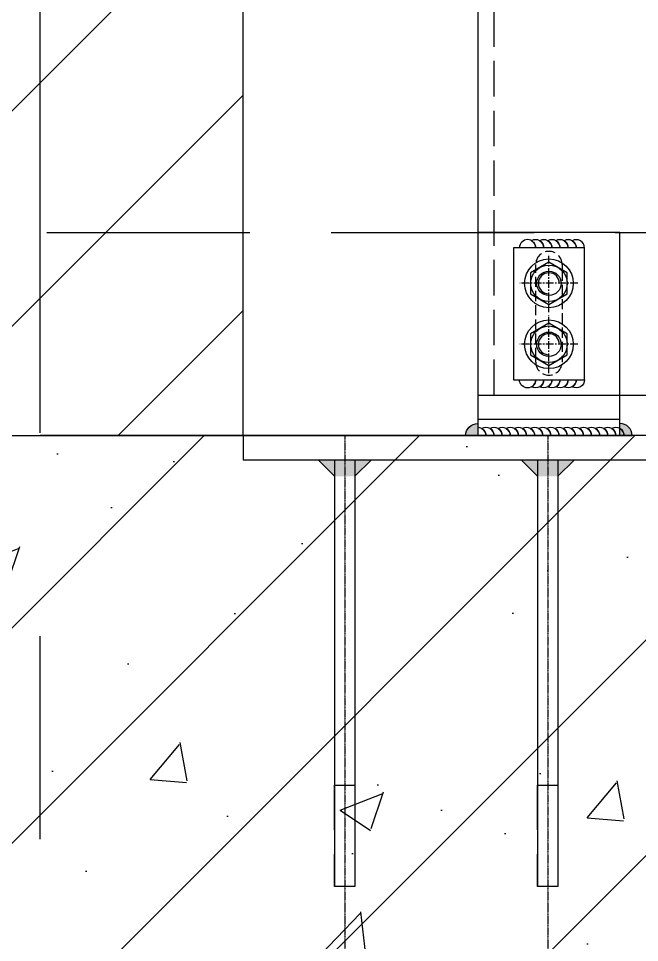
# Model space of a CAD drawing. Extents: x 220580 to 2027826, y -309201 to 71987.
# Drawn here: x 361264.9 to 361570.7, y -165628.9 to -165174 of the extents above; entities that cross this region are included whole.
import ezdxf

# ---------------------------------------------------------------- set-up
doc = ezdxf.new("R2010")
doc.units = 0
for name, pattern in [('CENTER', [2, 1.25, -0.25, 0.25, -0.25]), ('DASH', [0.35, 0.25, -0.1]), ('ZN-DASH', [0.35, 0.25, -0.1]), ('ZN-DOT', [0.25, 0, -0.25])]:
    doc.linetypes.add(name, pattern=pattern)
for name, color, linetype in [('!ZN1-填充-8', 8, 'Continuous'), ('!ZN3-玻璃幕墙-4', 4, 'Continuous'), ('!ZN3-铝板幕墙-3', 3, 'Continuous'), ('!ZN4-辅助材料-1', 1, 'Continuous'), ('!ZN4-配件-11', 11, 'Continuous'), ('!ZN5-钢材投影-40', 40, 'Continuous'), ('!ZN6-层高线-8', 8, 'ZN-DOT'), ('!ZN6-虚线-8', 8, 'ZN-DASH'), ('1 轴线 辅助线', 1, 'CENTER'), ('20剖面图$0$AS-COLN', 6, 'Continuous'), ('20剖面图$0$AS-WALL', 40, 'Continuous'), ('20剖面图$0$PUB_HATCH', 8, 'Continuous'), ('2钢材断面', 2, 'Continuous'), ('40钢材投影', 40, 'Continuous'), ('ALT_CEN-0-30', 1, 'CENTER'), ('焊缝', 8, 'Continuous')]:
    doc.layers.add(name, color=color, linetype=linetype)

# ---------------------------------------------------------------- blocks, each defined once
blk = doc.blocks.new('20240319182556')
at = {"layer": '!ZN1-填充-8'}
h = blk.add_hatch(color=252, dxfattribs=at)
h.dxf.hatch_style = 1
h.paths.add_polyline_path([(12, 105), (12, 112.94), (20.01, 105)])
h = blk.add_hatch(color=252, dxfattribs=at)
h.dxf.hatch_style = 1
h.paths.add_polyline_path([(20.01, 105), (20.01, 95), (12, 95), (12, 105)])
h = blk.add_hatch(color=252, dxfattribs=at)
h.dxf.hatch_style = 1
h.paths.add_polyline_path([(12, 95), (12, 87.06), (20.01, 95)])
h = blk.add_hatch(color=252, dxfattribs=at)
h.dxf.hatch_style = 1
h.paths.add_polyline_path([(12, 5), (12, 12.94), (20.01, 5)])
h = blk.add_hatch(color=252, dxfattribs=at)
h.dxf.hatch_style = 1
h.paths.add_polyline_path([(20.01, 5), (20.01, -5), (12, -5), (12, 5)])
h = blk.add_hatch(color=252, dxfattribs=at)
h.dxf.hatch_style = 1
h.paths.add_polyline_path([(12, -5), (12, -12.94), (20.01, -5)])
h = blk.add_hatch(color=252, dxfattribs=at)
h.dxf.hatch_style = 1
h.paths.add_polyline_path([(12, -95), (12, -87.06), (20.01, -95)])
h = blk.add_hatch(color=252, dxfattribs=at)
h.dxf.hatch_style = 1
h.paths.add_polyline_path([(20.01, -95), (20.01, -105), (12, -105), (12, -95)])
h = blk.add_hatch(color=252, dxfattribs=at)
h.dxf.hatch_style = 1
h.paths.add_polyline_path([(12, -105), (12, -112.94), (20.01, -105)])
at = {"layer": '2钢材断面'}
for p, q in [((0, 150), (12, 150)), ((0, 150), (0, -150)), ((12, 150), (12, 94)), ((12, 94), (12, -94)), ((12, -94), (12, -150)), ((0, -150), (12, -150))]:
    blk.add_line(p, q, dxfattribs=at)
at = {"layer": '40钢材投影'}
for p, q in [((20.01, 105), (12, 112.94)), ((12, 105), (222, 105)), ((222, 105), (222, 95)), ((12, 95), (222, 95)), ((20.01, 95), (12, 87.06)), ((20.01, 5), (12, 12.94)), ((12, 5), (222, 5)), ((222, 5), (222, -5)), ((12, -5), (222, -5)), ((20.01, -5), (12, -12.94)), ((20.01, -95), (12, -87.06)), ((12, -95), (222, -95)), ((222, -95), (222, -105)), ((12, -105), (222, -105)), ((20.01, -105), (12, -112.94))]:
    blk.add_line(p, q, dxfattribs=at)
for points in [[(194, 95), (172, 95), (172, 105), (222, 105), (222, 95), (206, 95)], [(194, -5), (172, -5), (172, 5), (222, 5), (222, -5), (206, -5)], [(194, -105), (172, -105), (172, -95), (222, -95), (222, -105), (206, -105)]]:
    blk.add_lwpolyline(points, dxfattribs=at)
at = {"layer": 'ALT_CEN-0-30', "ltscale": 0.3}
for p, q in [((0, 100), (253.48, 100)), ((0, 0), (253.48, 0)), ((0, -100), (253.48, -100))]:
    blk.add_line(p, q, dxfattribs=at)
blk = doc.blocks.new('20180403.16475379')
at = {"layer": '!ZN1-填充-8', "ltscale": 2}
blk.add_hatch(color=8, dxfattribs=at).paths.add_polyline_path([(0, -6), (0, 0), (6, 0, -0.414214)])
blk.add_lwpolyline([(0, 0), (0, -6, 0.414214), (6, 0)], format="xyb", dxfattribs=at)
blk = doc.blocks.new('*U2081')
at = {"color": 0, "linetype": 'CENTER', "ltscale": 3}
for p, q in [((0, 14.27), (0, -14.27)), ((-14.27, 0), (14.27, 0))]:
    blk.add_line(p, q, dxfattribs=at)
at = {"linetype": 'ByBlock', "ltscale": 10}
blk.add_lwpolyline([(9, 5.2), (0, 10.39), (-9, 5.2), (-9, -5.2), (0, -10.39), (9, -5.2)], close=True, dxfattribs=at)
for radius in [12, 9, 6]:
    blk.add_circle((0, 0), radius, dxfattribs=at)
blk.add_arc((0, 0), 5.19, 180, 90, dxfattribs=at)
blk = doc.blocks.new('20250829153651')
at = {"layer": '20剖面图$0$PUB_HATCH'}
h = blk.add_hatch(dxfattribs=at)
h.set_pattern_fill('普通砖', color=256, scale=30, style=0)
h.set_pattern_definition([(45, (1559975.05, -568103.6), (-53.0330298, 53.0330298), [])])
h.paths.add_polyline_path([(-170, 1100), (30, 1100), (30, 0), (-170, 0)])
h = blk.add_hatch(dxfattribs=at)
h.set_pattern_fill('钢筋混凝土', color=256, scale=30, style=0)
h.set_pattern_definition([(45, (1560175.05, -568157.45), (-53.0330086, 53.0330086), []), (50, (1560175.05, -568157.45), (215.178055, -18.82564), [22.5, -247.5]), (355, (1560175.05, -568157.45), (-41.6254, 225.65764), [18, -198]), (100.4514, (1560192.98, -568159.02), (173.552815, 206.831863), [19.122057, -210.342634]), (46.1842, (1560175.05, -568097.45), (320.172315, -49.655704), [33.75, -371.25]), (96.6356, (1560201.73, -568101.6), (280.39881, 292.23536), [28.683086, -315.5139]), (351.1842, (1560175.05, -568097.45), (280.398584, 292.23558), [27, -297]), (21, (1560205.05, -568112.45), (179.072116, -120.785667), [22.5, -247.5]), (326, (1560205.05, -568112.45), (72.9946, 217.545014), [18, -198]), (71.4514, (1560219.97, -568122.52), (252.066789, 96.75915), [19.122057, -210.342634]), (37.5, (1560175.05, -568157.45), (3.6479566, 99.868156), [0, -195.6, 0, -201, 0, -198.75]), (7.5, (1560175.05, -568157.45), (78.920861, 118.3235136), [0, -114.6, 0, -191.1, 0, -75.75]), (327.5, (1560108.15, -568157.45), (160.146731, -6.7664615), [0, -75, 0, -234, 0, -310.5]), (317.5, (1560078.15, -568157.45), (174.955851, 30.031495), [0, -97.5, 0, -155.4, 0, -220.5])])
h.paths.add_polyline_path([(-220, 0), (-220, -200), (-220, -967.45), (330, -967.45), (330, 0)])
at = {"layer": '!ZN4-辅助材料-1'}
for points in [[(198.04, 92.5, 0.57735), (192.04, 95.96, -0.267949), (194.04, 92.5, 0.57735), (188.04, 95.96, -0.267949), (190.04, 92.5, 0.57735), (184.04, 95.96, -0.267949), (186.04, 92.5, 0.57735), (180.04, 95.96, -0.267949), (182.04, 92.5, 0.57735), (176.04, 95.96, -0.267949), (178.04, 92.5, 0.57735), (172.04, 95.96, -0.267949), (174.04, 92.5, 1), (166.04, 92.5, 1)], [(198.04, 27.5, -0.57735), (192.04, 24.04, 0.267949), (194.04, 27.5, -0.57735), (188.04, 24.04, 0.267949), (190.04, 27.5, -0.57735), (184.04, 24.04, 0.267949), (186.04, 27.5, -0.57735), (180.04, 24.04, 0.267949), (182.04, 27.5, -0.57735), (176.04, 24.04, 0.267949), (178.04, 27.5, -0.57735), (172.04, 24.04, 0.267949), (174.04, 27.5, -1), (166.04, 27.5, -1)]]:
    blk.add_lwpolyline(points, format="xyb", dxfattribs=at)
at = {"layer": '!ZN5-钢材投影-40', "ltscale": 0.3}
for p, q in [((145.54, 1847.5), (145.54, 20)), ((145.54, 20), (345.54, 20))]:
    blk.add_line(p, q, dxfattribs=at)
at = {"layer": '!ZN5-钢材投影-40'}
blk.add_line((215.54, 8), (145.54, 8), dxfattribs=at)
for points in [[(215.54, 100), (145.54, 100), (145.54, 0), (215.54, 0)], [(198.04, 92.5), (163.04, 92.5), (163.04, 27.5), (198.04, 27.5), (198.04, 92.5)]]:
    blk.add_lwpolyline(points, close=True, dxfattribs=at)
at = {"layer": '!ZN6-虚线-8', "color": 8, "linetype": 'ZN-DASH', "ltscale": 70}
blk.add_line((153.54, 20), (153.54, 1847.5), dxfattribs=at)
at = {"layer": '!ZN6-虚线-8', "linetype": 'ZN-DASH', "ltscale": 20}
blk.add_lwpolyline([(187.04, 81.24), (187.04, 38.25), (187.04, 36.25, -1), (174.04, 36.25), (174.04, 38.25), (174.04, 81.24), (174.04, 84.24, -1), (187.04, 84.24)], format="xyb", close=True, dxfattribs=at)
at = {"layer": '20剖面图$0$AS-COLN'}
blk.add_line((330, 0), (-70, 0), dxfattribs=at)
blk.add_lwpolyline([(-220, 0), (200, 0)], dxfattribs=at)
at = {"layer": '20剖面图$0$AS-WALL'}
blk.add_line((30, 0), (30, 1050), dxfattribs=at)
at = {"layer": '焊缝', "ltscale": 500}
for points in [[(153.54, 0, 0.57735), (147.54, 3.46, -0.267949), (149.54, 0, 0.414214), (145.54, 4, 0.414214)], [(189.54, 0, 0.57735), (183.54, 3.46, -0.267949), (185.54, 0, 0.57735), (179.54, 3.46, -0.267949), (181.54, 0, 0.57735), (175.54, 3.46, -0.267949), (177.54, 0, 0.57735), (171.54, 3.46, -0.267949), (173.54, 0, 0.57735), (167.54, 3.46, -0.267949), (169.54, 0, 0.57735), (163.54, 3.46, -0.267949), (165.54, 0, 0.57735), (159.54, 3.46, -0.267949), (161.54, 0, 0.57735), (155.54, 3.46, -0.267949), (157.54, 0, 0.57735), (151.54, 3.46, -0.267949), (153.54, 0)], [(215.54, 3.46, -0.267949), (217.54, 0, 0.57735), (211.54, 3.46, -0.267949), (213.54, 0, 0.57735), (207.54, 3.46, -0.267949), (209.54, 0, 0.57735), (203.54, 3.46, -0.267949), (205.54, 0, 0.57735), (199.54, 3.46, -0.267949), (201.54, 0, 0.57735), (195.54, 3.46, -0.267949), (197.54, 0, 0.57735), (191.54, 3.46, -0.267949), (193.54, 0, 0.57735), (187.54, 3.46, -0.267949), (189.54, 0)]]:
    blk.add_lwpolyline(points, format="xyb", dxfattribs=at)
at = {"layer": '!ZN3-玻璃幕墙-4', "xscale": -1, "rotation": 270}
blk.add_blockref('20180403.16475379', (145.54, 0), dxfattribs=at)
at = {"layer": '!ZN3-玻璃幕墙-4', "rotation": 90}
blk.add_blockref('20180403.16475379', (215.54, 0), dxfattribs=at)
at = {"layer": '!ZN3-铝板幕墙-3', "linetype": 'ByBlock', "ltscale": 30, "rotation": 270}
blk.add_blockref('20240319182556', (180, 0), dxfattribs=at)
at = {"layer": '!ZN4-配件-11', "color": 1, "rotation": 180}
for p in [(180.54, 75), (180.54, 45)]:
    blk.add_blockref('*U2081', p, dxfattribs=at)

msp = doc.modelspace()

# ---------------------------------------------------------------- linework, layer by layer
at = {"layer": '!ZN6-层高线-8', "linetype": 'DASH', "ltscale": 400}
msp.add_line((359738.8, -165279.35), (368090.75, -165279.35), dxfattribs=at)
at = {"layer": '1 轴线 辅助线', "ltscale": 400}
msp.add_line((361275.56, -167778.01), (361275.56, -148390.83), dxfattribs=at)

# ---------------------------------------------------------------- next in the draw order: block references
at = {"ltscale": 30}
msp.add_blockref('20250829153651', (361345.56, -165379.35), dxfattribs=at)

doc.saveas('drawing.dxf')
